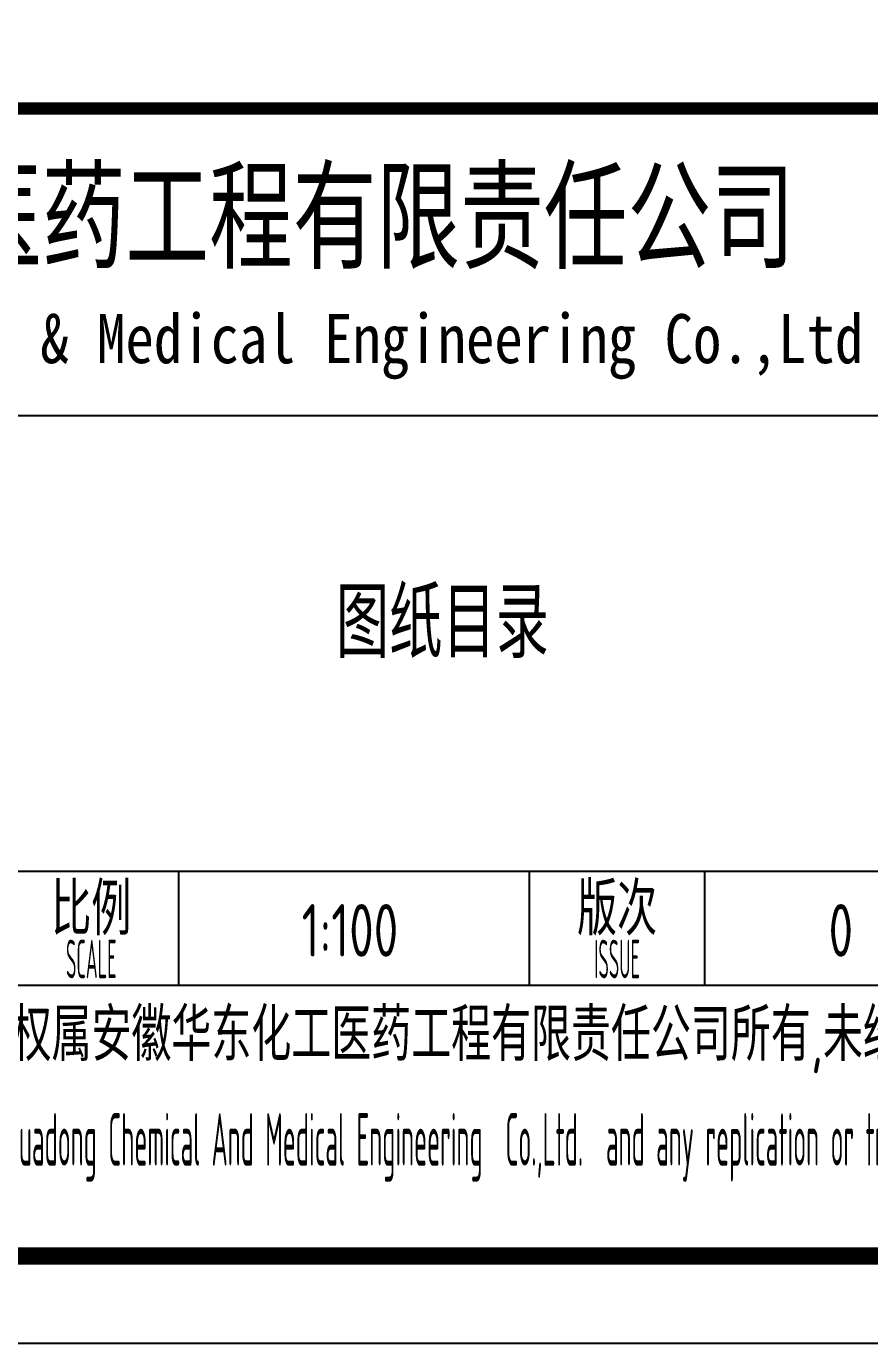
# Model space of a CAD drawing. Extents: x 5205853 to 5320510, y -422737 to -363337.
# Drawn here: x 5213982 to 5218794, y -393037 to -385524 of the extents above; entities that cross this region are included whole.
import ezdxf
from ezdxf.enums import TextEntityAlignment as Align

# ---------------------------------------------------------------- set-up
doc = ezdxf.new("R2010")
doc.units = 0
doc.header["$LTSCALE"] = 1000
doc.header["$MEASUREMENT"] = 0
doc.layers.get('0').update_dxf_attribs({"linetype": 'CONTINUOUS'})
doc.layers.add('TEXT', color=7, linetype='CONTINUOUS')
doc.layers.add('图框', color=255, linetype='CONTINUOUS')
doc.styles.add('sceie', font='sceie.shx', dxfattribs={"bigfont": 'sceic.shx'})
doc.styles.add('宋体', font='', dxfattribs={"width": 0.7})
doc.styles.get('宋体').set_extended_font_data('SimSun')

msp = doc.modelspace()

# ---------------------------------------------------------------- linework, layer by layer
for p, q in [((5208352.9, -387743.3), (5219352.9, -387743.3)), ((5213852.9, -390343.3), (5226352.9, -390343.3)), ((5214852.9, -390993.3), (5214852.9, -390343.3)), ((5216852.9, -390993.3), (5216852.9, -390343.3)), ((5217852.9, -390993.3), (5217852.9, -390343.3)), ((5208352.9, -390993.3), (5226352.9, -390993.3)), ((5208352.9, -392537.3), (5226352.9, -392537.3))]:
    msp.add_line(p, q)
at = {"const_width": 70}
msp.add_lwpolyline([(5226352.9, -385993.3), (5208352.9, -385993.3)], dxfattribs=at)
at = {"layer": '图框', "color": 0}
msp.add_lwpolyline([(5205852.9, -393037.3), (5205852.9, -363337.3), (5226852.9, -363337.3), (5226852.9, -393037.3)], close=True, dxfattribs=at)
at = {"layer": '图框', "color": 0, "const_width": 100}
msp.add_lwpolyline([(5208352.9, -392537.3), (5226352.9, -392537.3), (5226352.9, -363837.3), (5208352.9, -363837.3)], close=True, dxfattribs=at)

# ---------------------------------------------------------------- texts
for s, height, style, width, p in [('安徽华东化工医药工程有限责任公司', 500, '宋体', 0.7, (5214547.8, -386593.3)), ('Anhui Huadong Chemical & Medical Engineering Co.,Ltd', 280, '宋体', 0.85, (5214547.8, -387343.3)), ('比例', 300, 'sceie', 0.8, (5214352.9, -390543.3)), ('版次', 300, 'sceie', 0.8, (5217352.9, -390543.3)), ('0', 300, 'sceie', 0.8, (5218629.5, -390680.2)), ('SCALE', 220, 'sceie', 0.4, (5214352.9, -390843.3)), ('ISSUE', 220, 'sceie', 0.4, (5217352.9, -390843.3)), ('本文件专有权属安徽华东化工医药工程有限责任公司所有,未经许可不得复制或转让给第三方', 300, 'sceie', 0.8, (5217352.9, -391293.3)), ('The proprietary right of this document belongs to Anhui Huadong Chemical And Medical Engineering  Co.,Ltd.  and any replication or transfer to the 3rd. side is forbidden without its permission. ', 300, 'sceie', 0.4, (5216449.8, -391916.9))]:
    msp.add_text(s, height=height, dxfattribs=dict(style=style, width=width)).set_placement(p, align=Align.MIDDLE)
at = {"color": 0, "style": 'sceie', "width": 0.8}
msp.add_text('1:100', height=300, dxfattribs=at).set_placement((5215828.8, -390680.2), align=Align.MIDDLE)
at = {"layer": 'TEXT', "color": 0, "style": 'sceie', "width": 0.8}
msp.add_text('图纸目录', height=400, dxfattribs=at).set_placement((5216356.3, -388905.7), align=Align.MIDDLE)

doc.saveas('drawing.dxf')
